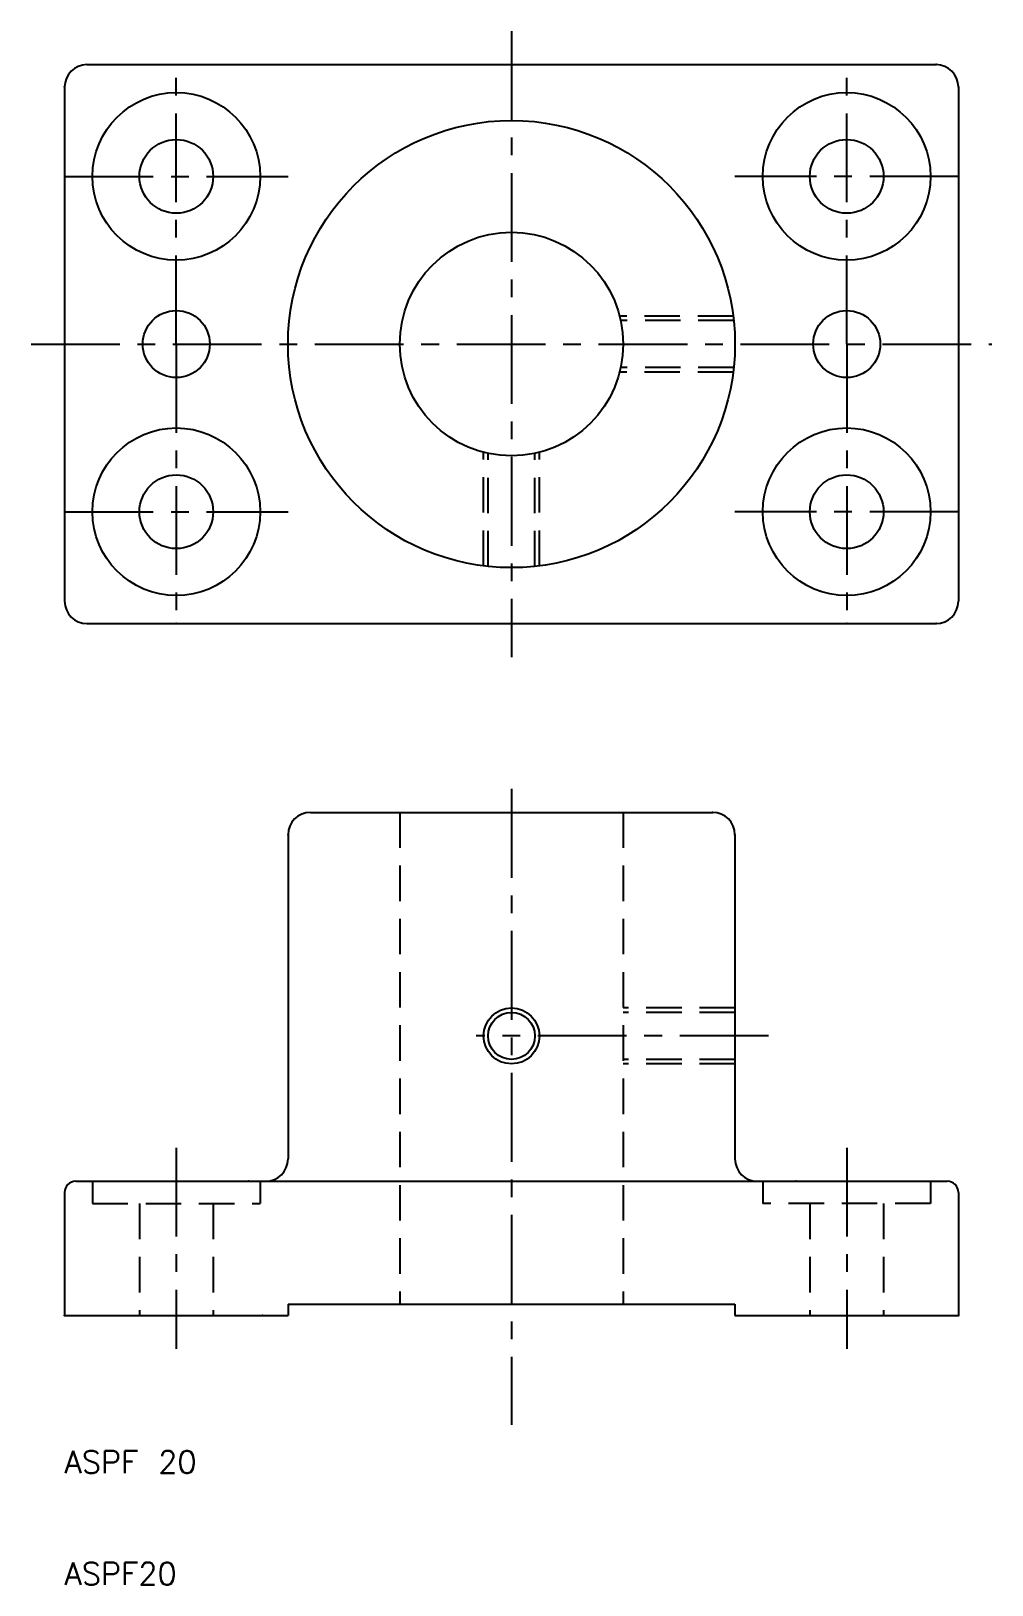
# Model space of a CAD drawing. Extents: x 7 to 93, y 10 to 149.
import ezdxf

# ---------------------------------------------------------------- set-up
doc = ezdxf.new("R2010")
doc.units = 0
doc.header["$LTSCALE"] = 0.25
doc.linetypes.add('CENTER', pattern=[50.8, 31.75, -6.35, 6.35, -6.35])
doc.linetypes.add('DASHED', pattern=[19.05, 12.7, -6.35])
doc.layers.get('0').update_dxf_attribs({"linetype": 'CONTINUOUS'})
doc.layers.add('CENTER', color=1, linetype='CENTER')
doc.styles.get("Standard").update_dxf_attribs({"font": 'txt.shx', "bigfont": 'extfont.shx'})

msp = doc.modelspace()

# ---------------------------------------------------------------- linework, layer by layer
for p, q in [((12, 146), (88, 146)), ((10, 144), (10, 98)), ((90, 144), (90, 98)), ((12, 96), (88, 96)), ((32, 79.11), (68, 79.11)), ((30, 77.11), (30, 48.11)), ((70, 77.11), (70, 48.11)), ((11, 46.11), (28, 46.11)), ((28, 46.11), (72, 46.11)), ((72, 46.11), (89, 46.11)), ((10, 45.11), (10, 34.11)), ((90, 45.11), (90, 34.11)), ((30, 35.11), (70, 35.11)), ((30, 35.11), (30, 34.11)), ((70, 35.11), (70, 34.11)), ((10, 34.11), (30, 34.11)), ((70, 34.11), (90, 34.11))]:
    msp.add_line(p, q)
at = {"color": 3, "linetype": 'DASHED'}
for p, q in [((69.84, 123.5), (59.68, 123.5)), ((69.89, 123.1), (59.78, 123.1)), ((69.84, 118.5), (59.68, 118.5)), ((69.89, 118.9), (59.78, 118.9)), ((47.5, 101.16), (47.5, 111.32)), ((47.9, 101.11), (47.9, 111.22)), ((52.1, 101.11), (52.1, 111.22)), ((52.5, 101.16), (52.5, 111.32)), ((40, 79.11), (40, 35.11)), ((60, 79.11), (60, 35.11)), ((70, 61.61), (60, 61.61)), ((70, 61.21), (60, 61.21)), ((70, 57.01), (60, 57.01)), ((70, 56.61), (60, 56.61)), ((12.5, 46.11), (12.5, 44.11)), ((27.5, 46.11), (27.5, 44.11)), ((72.5, 46.11), (72.5, 44.11)), ((87.5, 46.11), (87.5, 44.11)), ((12.5, 44.11), (27.5, 44.11)), ((16.7, 44.11), (16.7, 34.11)), ((23.3, 44.11), (23.3, 34.11)), ((87.5, 44.11), (72.5, 44.11)), ((76.7, 44.11), (76.7, 34.11)), ((83.3, 44.11), (83.3, 34.11))]:
    msp.add_line(p, q, dxfattribs=at)
for centre, radius in [((20, 136), 7.5), ((80, 136), 7.5), ((50, 121), 20), ((20, 136), 3.3), ((80, 136), 3.3), ((50, 121), 10), ((20, 121), 3), ((80, 121), 3), ((20, 106), 7.5), ((80, 106), 7.5), ((20, 106), 3.3), ((80, 106), 3.3), ((50, 59.11), 2.1)]:
    msp.add_circle(centre, radius)
at = {"color": 3}
msp.add_circle((50, 59.11), 2.5, dxfattribs=at)
for centre, radius, start, end in [((12, 144), 2, 90, 180), ((88, 144), 2, 0, 90), ((12, 98), 2, 180, 270), ((88, 98), 2, 270, 0), ((32, 77.11), 2, 90, 180), ((68, 77.11), 2, 0, 90), ((28, 48.11), 2, 270, 0), ((72, 48.11), 2, 180, 270), ((11, 45.11), 1, 90, 180), ((89, 45.11), 1, 0, 90)]:
    msp.add_arc(centre, radius, start, end)
for p in [(88, 146), (10, 144), (90, 144), (90, 136), (90, 106), (20, 96), (80, 96), (88, 96), (68, 79.11), (30, 77.11), (70, 77.11), (26.47, 46.11), (26.47, 46.11), (28.5, 46.11), (75.47, 46.11), (10, 34.11), (10, 34.11), (27.72, 34.11), (90, 34.11), (90, 34.11), (90, 34.11)]:
    msp.add_point(p)
at = {"layer": 'CENTER', "color": 1, "linetype": 'CENTER'}
for p, q in [((50, 149), (50, 93)), ((20, 121), (20, 146)), ((80, 121), (80, 146)), ((10, 136), (30, 136)), ((90, 136), (70, 136)), ((7, 121), (93, 121)), ((20, 121), (20, 96)), ((80, 121), (80, 96)), ((10, 106), (30, 106)), ((90, 106), (70, 106)), ((50, 81.2), (50, 24.32)), ((73, 59.11), (46.83, 59.11)), ((20, 49.11), (20, 31.11)), ((80, 49.11), (80, 31.11))]:
    msp.add_line(p, q, dxfattribs=at)

# ---------------------------------------------------------------- texts
for s, p in [('ASPF 20', (10, 20)), ('ASPF20', (10, 10))]:
    msp.add_text(s, height=2).set_placement(p)

doc.saveas('drawing.dxf')
